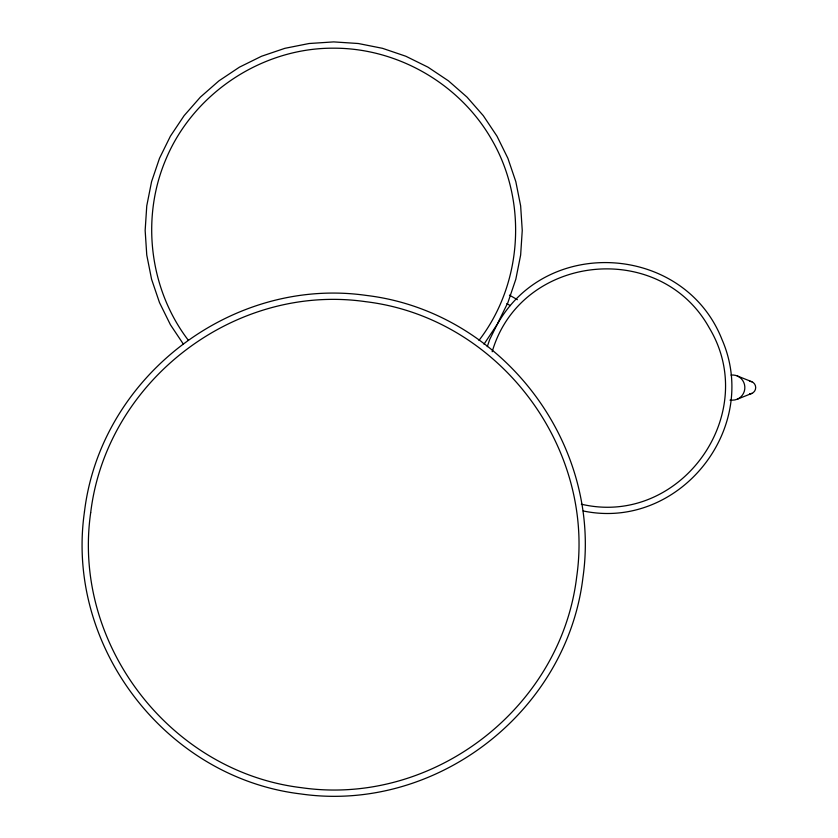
<?xml version="1.0" encoding="UTF-8"?>
<svg xmlns="http://www.w3.org/2000/svg" width="838" height="838" viewBox="0 0 838 838"><rect width="100%" height="100%" fill="white"/><g stroke="black" fill="none" stroke-linecap="round" stroke-linejoin="round"><path stroke-width="1.26" d="M487.276 346.66L489.717 339.474L507.891 302.602L515.82 279.253L520.639 255.056L522.252 230.45L520.639 205.844L515.82 181.647L507.891 158.298L496.986 136.175L483.285 115.665L467.028 97.124L448.477 80.867L427.977 67.166L405.854 56.251L382.495 48.321L358.308 43.513L333.702 41.9L309.086 43.513L284.899 48.321L261.54 56.251L239.427 67.166L218.917 80.867L200.376 97.124L184.109 115.665L170.407 136.175L159.503 158.298L151.573 181.647L146.765 205.844L145.152 230.45L146.765 255.056L151.573 279.253L159.503 302.602L170.407 324.725L183.386 344.156M492.178 351.74C520.66 253.736 659.915 238.746 709.262 327.868C761.459 414.601 680.068 527.374 581.321 504.193M479.001 340.364C522.755 283.579 527.751 201.13 491.539 139.318C459.727 83.842 397.641 48.007 333.702 48.185C261.582 47.693 192.457 93.887 165.306 160.697C140.878 219.294 149.803 289.906 188.403 340.364M484.008 344.156L496.986 324.725M497.688 323.678C547.717 235.143 684.761 244.906 721.979 339.474C760.988 428.731 678.79 530.957 583.238 510.971M737.293 399.192L751.916 393.378M730.003 400.145L732.611 400.145A12.57 12.245 90 0 0 744.825 386.758A12.57 12.245 90 0 0 731.008 375.11M737.293 375.958L751.916 381.772M509.452 295.123L517.371 299.69M506.864 303.628L510.258 305.587M749.581 381.29A6.285 6.128 -90 0 1 755.698 387.575A6.285 6.128 -90 0 1 749.581 393.86M84.449 511.882C65.113 646.444 165.903 777.8 300.884 793.953C435.435 813.289 566.802 712.489 582.944 577.518C602.281 442.956 501.491 311.6 366.51 295.447C231.958 276.111 100.602 376.911 84.449 511.882M90.682 512.709C71.827 643.898 170.104 771.976 301.701 787.72C432.9 806.575 560.968 708.299 576.712 576.691C595.567 445.502 497.29 317.424 365.693 301.68C234.504 282.825 106.426 381.101 90.682 512.709"/></g></svg>
